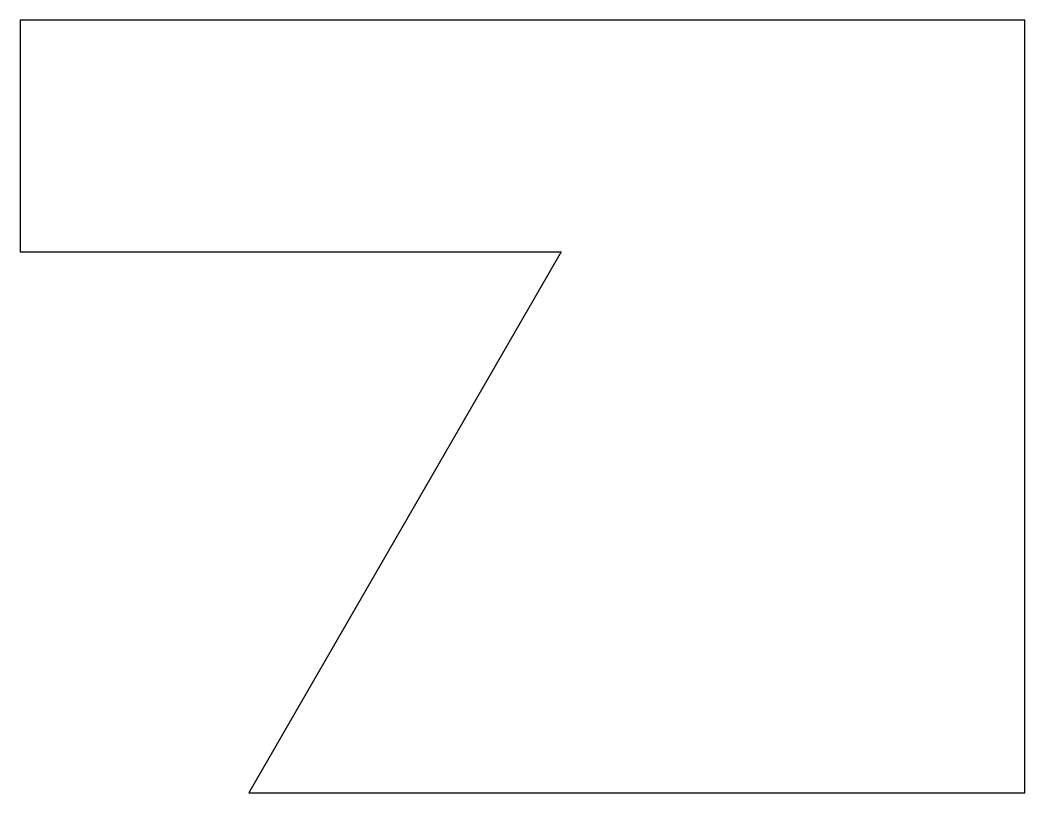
# Model space of a CAD drawing. Header units: millimetres. Extents: x 0 to 13, y -7 to 3.
import ezdxf

# ---------------------------------------------------------------- set-up
doc = ezdxf.new("R2010")
doc.units = ezdxf.units.MM
doc.layers.add('Sketch', color=7, linetype='CONTINUOUS')

msp = doc.modelspace()

# ---------------------------------------------------------------- linework, layer by layer
at = {"layer": 'Sketch'}
for p, q in [((13, 3), (0, 3)), ((0, 3), (0, 0)), ((13, -7), (13, 3)), ((0, 0), (7, 0)), ((7, 0), (2.95855, -7)), ((2.95855, -7), (13, -7))]:
    msp.add_line(p, q, dxfattribs=at)

doc.saveas('drawing.dxf')
